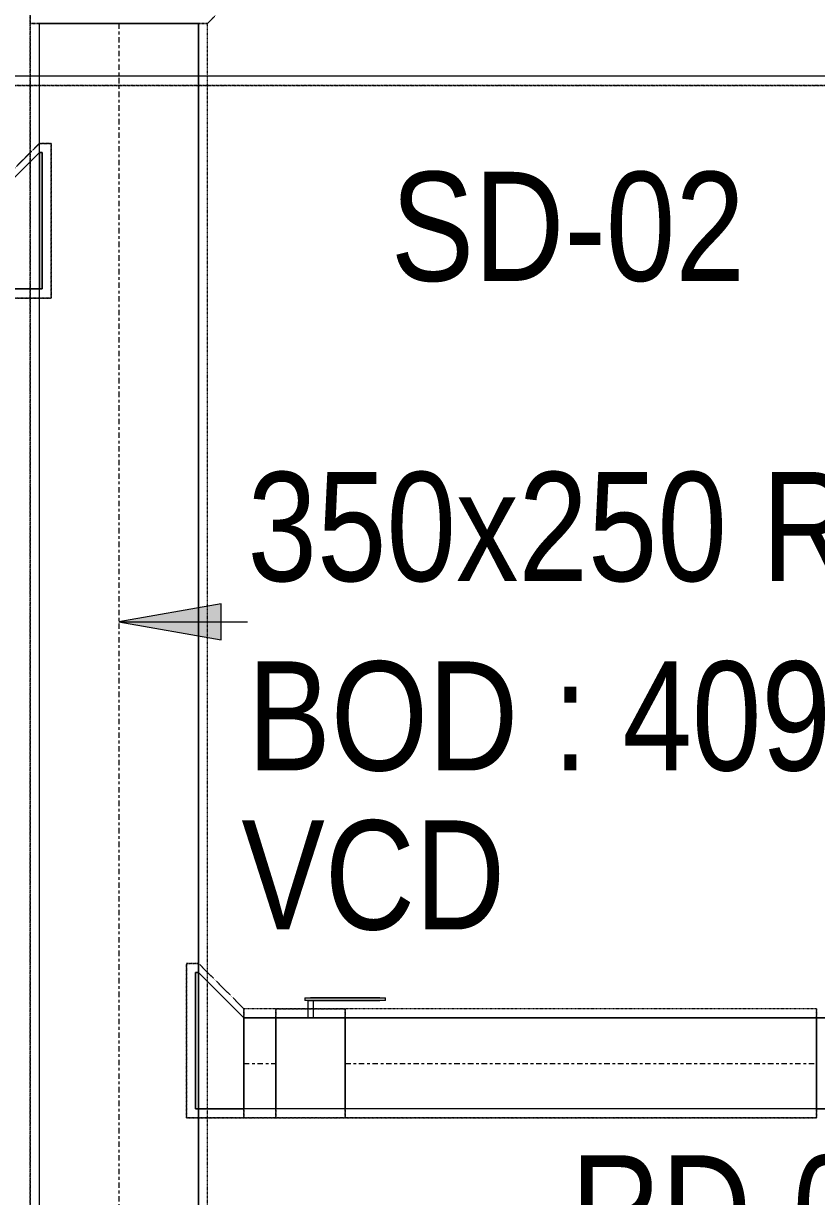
# Model space of a CAD drawing. Header units: inches. Extents: x -83664 to 20107, y -47222 to 19398.
# Drawn here: x -5288 to -3543, y -32529 to -29948 of the extents above; entities that cross this region are included whole.
import ezdxf

# ---------------------------------------------------------------- set-up
doc = ezdxf.new("R2010")
doc.units = ezdxf.units.IN
doc.header["$MEASUREMENT"] = 0
doc.linetypes.add('Center', pattern=[29.999999, 12, -6, 6, -6])
doc.linetypes.add('Hidden 0_50', pattern=[1.0584, 0.5292, -0.5292])
for name, color, linetype, lineweight in [('G-ANNO-TEXT', 7, 'Continuous', 9), ('M-HVAC-DUCT-CNTR', 7, 'Center', 9), ('M-HVAC-DUCT-IDEN', 7, 'Continuous', 18)]:
    doc.layers.add(name, color=color, linetype=linetype, lineweight=lineweight)
doc.layers.add('M-HVAC-DUCT', color=7, linetype='Continuous', lineweight=9, true_color=0xffe97f)
doc.styles.add('Arial Narrow_21', font='ARIALN.TTF', dxfattribs={"height": 240})

# ---------------------------------------------------------------- blocks, each defined once
blk = doc.blocks.new('M_Rectangular Tap - Beveled - Standard-7332043-FIRST FLOOR AC CONDITIONING LAYOUT - PART A')
at = {"layer": 'M-HVAC-DUCT', "color": 6, "true_color": 0xff00ff}
for p, q in [((100, 100), (-6.096, 100)), ((-6.096, 100), (100, 100)), ((-6.096, 100), (-6.096, -200)), ((-6.096, -200), (-6.096, 100)), ((100, 100), (100, -100)), ((100, -100), (100, 100)), ((0, -200), (100, -100)), ((0, -200), (100, -100)), ((-6.096, -200), (0, -200)), ((0, -200), (-6.096, -200))]:
    blk.add_line(p, q, dxfattribs=at)
blk = doc.blocks.new('M_Rectangular to Round Transition - Angle - 45 Degree-V62-FIRST FLOOR AC CONDITIONING LAYOUT - PART A')
at = {"layer": 'M-HVAC-DUCT', "color": 6, "true_color": 0xff00ff}
for p, q in [((0, 100), (60.4, 100)), ((60.4, 100), (0, 100)), ((0, 100), (0, -100)), ((0, -100), (0, 100)), ((60.4, 0), (60.4, 100)), ((60.4, 0), (60.4, 100)), ((60.4, -100), (60.4, 0)), ((60.4, -100), (60.4, 0)), ((0, -100), (60.4, -100)), ((60.4, -100), (0, -100))]:
    blk.add_line(p, q, dxfattribs=at)
blk = doc.blocks.new('M_Rectangular Tap - Beveled - Standard-7332057-FIRST FLOOR AC CONDITIONING LAYOUT - PART A')
at = {"layer": 'M-HVAC-DUCT', "color": 6, "true_color": 0xff00ff}
for p, q in [((0, 200), (-6.096, 200)), ((-6.096, -100), (-6.096, 200)), ((-6.096, 200), (-6.096, -100)), ((-6.096, 200), (0, 200)), ((100, 100), (0, 200)), ((100, 100), (0, 200)), ((100, 100), (100, -100)), ((100, -100), (100, 100)), ((-6.096, -100), (100, -100)), ((100, -100), (-6.096, -100))]:
    blk.add_line(p, q, dxfattribs=at)
blk = doc.blocks.new('TEMW-ME-DMP-Volume Control Damper - Standard-V100-FIRST FLOOR AC CONDITIONING LAYOUT - PART A')
at = {"layer": 'M-HVAC-DUCT', "color": 6, "true_color": 0xff00ff}
for p, q in [((-165.1, 138.1), (-165.1, 144.4)), ((-152.4, 144.4), (-165.1, 144.4)), ((-165.1, 138.1), (-152.4, 138.1)), ((0, 144.4), (-152.4, 144.4)), ((-152.4, 144.4), (0, 144.4)), ((0, 138.1), (-152.4, 138.1)), ((-152.4, 138.1), (0, 138.1)), ((-6.3, 100), (-6.3, 138.1)), ((6.4, 138.1), (-6.3, 138.1)), ((6.4, 138.1), (-6.3, 138.1)), ((12.7, 144.4), (0, 144.4)), ((0, 138.1), (12.7, 138.1)), ((6.4, 138.1), (6.4, 100)), ((12.7, 144.4), (12.7, 138.1)), ((-76.2, 100), (-76.2, -100)), ((-76.2, -100), (-76.2, 100)), ((76.2, 100), (-76.2, 100)), ((-76.2, 100), (76.2, 100)), ((-76.2, 100), (76.2, 100)), ((-6.3, 100), (6.4, 100)), ((-6.3, 100), (6.4, 100)), ((76.2, 100), (76.2, -100)), ((76.2, -100), (76.2, 100)), ((-76.2, -100), (76.2, -100)), ((-76.2, -100), (76.2, -100)), ((-76.2, -100), (76.2, -100))]:
    blk.add_line(p, q, dxfattribs=at)
blk = doc.blocks.new('TEMW-SMBZ-HO-BM-HVAC-00002_rvt-1-FIRST FLOOR AC CONDITIONING LAYOUT - PART A')
at = {"layer": 'M-HVAC-DUCT', "color": 6, "linetype": 'Hidden 0_50', "true_color": 0xff00ff}
for p, q in [((146183.3, 68424), (146183.3, 68550.1)), ((146183.3, 68550.1), (146183.3, 68424)), ((146673.3, 68524), (146573.3, 68424)), ((146573.3, 68424), (146673.3, 68524)), ((146573.3, 68424), (146183.3, 68424)), ((146183.3, 68424), (146573.3, 68424)), ((146183.3, 68424), (146573.3, 68424)), ((146573.3, 68424), (146183.3, 68424)), ((146183.3, 68424), (146183.3, 65627)), ((146183.3, 65627), (146183.3, 68424)), ((146573.3, 65627), (146573.3, 68424)), ((146573.3, 65627), (146573.3, 68424)), ((146103.3, 68059.8), (146203.3, 68159.8)), ((146203.3, 68159.8), (146103.3, 68059.8)), ((146203.3, 68159.8), (146229.4, 68159.8)), ((146229.4, 68159.8), (146203.3, 68159.8)), ((146229.4, 68159.8), (146229.4, 67819.8)), ((146229.4, 67819.8), (146229.4, 68159.8)), ((146229.4, 67819.8), (146103.3, 67819.8)), ((146103.3, 67819.8), (146229.4, 67819.8)), ((146527.2, 66016), (146527.2, 66356)), ((146527.2, 66356), (146553.3, 66356)), ((146553.3, 66356), (146527.2, 66356)), ((146527.2, 66356), (146527.2, 66016)), ((146553.3, 66356), (146653.3, 66256)), ((146653.3, 66256), (146553.3, 66356)), ((146653.3, 66256), (146653.3, 66016)), ((146653.3, 66016), (146653.3, 66256)), ((146653.3, 66016), (146653.3, 66256)), ((146653.3, 66256), (146653.3, 66016)), ((146723.9, 66256), (146653.3, 66256)), ((146723.9, 66256), (146653.3, 66256)), ((146723.9, 66256), (146723.9, 66016)), ((146876.3, 66256), (146723.9, 66256)), ((146723.9, 66256), (146876.3, 66256)), ((146723.9, 66016), (146723.9, 66256)), ((146723.9, 66016), (146723.9, 66256)), ((146723.9, 66256), (146723.9, 66016)), ((146876.3, 66016), (146876.3, 66256)), ((146876.3, 66256), (146876.3, 66016)), ((147913.3, 66256), (146876.3, 66256)), ((147913.3, 66256), (146876.3, 66256)), ((146876.3, 66016), (146876.3, 66256)), ((146876.3, 66256), (146876.3, 66016)), ((147913.3, 66016), (147913.3, 66256)), ((147913.3, 66256), (147913.3, 66016)), ((147913.3, 66016), (147913.3, 66256)), ((147913.3, 66256), (147913.3, 66016)), ((146653.3, 66016), (146527.2, 66016)), ((146527.2, 66016), (146653.3, 66016)), ((146653.3, 66016), (146723.9, 66016)), ((146723.9, 66016), (146653.3, 66016)), ((146723.9, 66016), (146876.3, 66016)), ((146876.3, 66016), (146723.9, 66016)), ((146876.3, 66016), (147913.3, 66016)), ((147913.3, 66016), (146876.3, 66016))]:
    blk.add_line(p, q, dxfattribs=at)
at = {"layer": 'M-HVAC-DUCT', "color": 6, "true_color": 0xff00ff}
for p, q in [((146553.3, 68424), (146203.3, 68424)), ((146203.3, 68424), (146553.3, 68424)), ((146203.3, 65627), (146203.3, 68424)), ((146203.3, 65627), (146203.3, 68424)), ((146553.3, 68424), (146553.3, 65627)), ((146553.3, 65627), (146553.3, 68424)), ((146203.3, 68139.8), (146209.4, 68139.8)), ((146203.3, 68139.8), (146203.3, 67839.8)), ((146203.3, 68139.8), (146203.3, 67839.8)), ((146209.4, 68139.8), (146203.3, 68139.8)), ((146209.4, 68139.8), (146209.4, 67839.8)), ((146209.4, 67839.8), (146209.4, 68139.8)), ((146209.4, 67839.8), (146203.3, 67839.8)), ((146203.3, 67839.8), (146209.4, 67839.8)), ((146547.2, 66336), (146553.3, 66336)), ((146547.2, 66036), (146547.2, 66336)), ((146547.2, 66336), (146547.2, 66036)), ((146553.3, 66336), (146547.2, 66336)), ((146553.3, 66036), (146553.3, 66336)), ((146553.3, 66336), (146553.3, 66036)), ((146653.3, 66236), (146653.3, 66036)), ((146653.3, 66036), (146653.3, 66236)), ((146653.3, 66236), (146723.9, 66236)), ((146723.9, 66236), (146653.3, 66236)), ((146723.9, 66236), (146723.9, 66036)), ((146723.9, 66036), (146723.9, 66236)), ((146876.3, 66236), (146876.3, 66036)), ((146876.3, 66036), (146876.3, 66236)), ((146876.3, 66236), (147913.3, 66236)), ((147913.3, 66236), (146876.3, 66236)), ((147913.3, 66236), (147913.3, 66036)), ((147913.3, 66036), (147913.3, 66236)), ((146553.3, 66036), (146547.2, 66036)), ((146547.2, 66036), (146553.3, 66036)), ((146723.9, 66036), (146653.3, 66036)), ((146723.9, 66036), (146653.3, 66036)), ((147913.3, 66036), (146876.3, 66036)), ((147913.3, 66036), (146876.3, 66036))]:
    blk.add_line(p, q, dxfattribs=at)
at = {"layer": 'M-HVAC-DUCT', "color": 30, "true_color": 0xff7f00}
blk.add_line((150082.7, 68307.7), (141124, 68307.7), dxfattribs=at)
blk.add_line((150082.7, 68307.7), (141124, 68307.7), dxfattribs=at)
at = {"layer": 'M-HVAC-DUCT', "color": 30, "linetype": 'Hidden 0_50', "true_color": 0xff7f00}
for p, q in [((141124, 68287.7), (150082.7, 68287.7)), ((150082.7, 68287.7), (141124, 68287.7))]:
    blk.add_line(p, q, dxfattribs=at)
at = {"layer": 'M-HVAC-DUCT-CNTR', "color": 6, "true_color": 0xff00ff}
for p, q in [((146378.3, 68424), (146378.3, 65627)), ((146653.3, 66136), (146723.9, 66136)), ((146876.3, 66136), (147913.3, 66136))]:
    blk.add_line(p, q, dxfattribs=at)
at = {"layer": 'M-HVAC-DUCT', "color": 6, "linetype": 'Hidden 0_50', "lineweight": 9, "true_color": 0xff00ff, "extrusion": (0, 0, -1)}
for name, p in [('M_Rectangular Tap - Beveled - Standard-7332057-FIRST FLOOR AC CONDITIONING LAYOUT - PART A', (-146203.3, 67939.8)), ('TEMW-ME-DMP-Volume Control Damper - Standard-V100-FIRST FLOOR AC CONDITIONING LAYOUT - PART A', (-146800.1, 66136))]:
    blk.add_blockref(name, p, dxfattribs=at)
at = {"layer": 'M-HVAC-DUCT', "color": 6, "linetype": 'Hidden 0_50', "lineweight": 9, "true_color": 0xff00ff, "extrusion": (0, 0, -1), "rotation": 180}
blk.add_blockref('M_Rectangular Tap - Beveled - Standard-7332043-FIRST FLOOR AC CONDITIONING LAYOUT - PART A', (-146553.3, 66136), dxfattribs=at)
at = {"layer": 'M-HVAC-DUCT', "color": 6, "linetype": 'Hidden 0_50', "lineweight": 9, "true_color": 0xff00ff}
blk.add_blockref('M_Rectangular to Round Transition - Angle - 45 Degree-V62-FIRST FLOOR AC CONDITIONING LAYOUT - PART A', (147913.3, 66136), dxfattribs=at)
blk = doc.blocks.new('TEMW-SMBZ-HO-BM-HVAC-00002_rvt-2-FIRST FLOOR AC CONDITIONING LAYOUT - PART A')
at = {"layer": 'M-HVAC-DUCT', "color": 6, "linetype": 'Hidden 0_50', "true_color": 0xff00ff}
for p, q in [((146183.3, 68424), (146183.3, 68550.1)), ((146183.3, 68550.1), (146183.3, 68424)), ((146673.3, 68524), (146573.3, 68424)), ((146573.3, 68424), (146673.3, 68524)), ((146573.3, 68424), (146183.3, 68424)), ((146183.3, 68424), (146573.3, 68424)), ((146183.3, 68424), (146573.3, 68424)), ((146573.3, 68424), (146183.3, 68424)), ((146183.3, 68424), (146183.3, 65627)), ((146183.3, 65627), (146183.3, 68424)), ((146573.3, 65627), (146573.3, 68424)), ((146573.3, 65627), (146573.3, 68424)), ((146103.3, 68059.8), (146203.3, 68159.8)), ((146203.3, 68159.8), (146103.3, 68059.8)), ((146203.3, 68159.8), (146229.4, 68159.8)), ((146229.4, 68159.8), (146203.3, 68159.8)), ((146229.4, 68159.8), (146229.4, 67819.8)), ((146229.4, 67819.8), (146229.4, 68159.8)), ((146229.4, 67819.8), (146103.3, 67819.8)), ((146103.3, 67819.8), (146229.4, 67819.8)), ((146527.2, 66016), (146527.2, 66356)), ((146527.2, 66356), (146553.3, 66356)), ((146553.3, 66356), (146527.2, 66356)), ((146527.2, 66356), (146527.2, 66016)), ((146553.3, 66356), (146653.3, 66256)), ((146653.3, 66256), (146553.3, 66356)), ((146653.3, 66256), (146653.3, 66016)), ((146653.3, 66016), (146653.3, 66256)), ((146653.3, 66016), (146653.3, 66256)), ((146653.3, 66256), (146653.3, 66016)), ((146723.9, 66256), (146653.3, 66256)), ((146723.9, 66256), (146653.3, 66256)), ((146723.9, 66256), (146723.9, 66016)), ((146876.3, 66256), (146723.9, 66256)), ((146723.9, 66256), (146876.3, 66256)), ((146723.9, 66016), (146723.9, 66256)), ((146723.9, 66016), (146723.9, 66256)), ((146723.9, 66256), (146723.9, 66016)), ((146876.3, 66016), (146876.3, 66256)), ((146876.3, 66256), (146876.3, 66016)), ((147913.3, 66256), (146876.3, 66256)), ((147913.3, 66256), (146876.3, 66256)), ((146876.3, 66016), (146876.3, 66256)), ((146876.3, 66256), (146876.3, 66016)), ((147913.3, 66016), (147913.3, 66256)), ((147913.3, 66256), (147913.3, 66016)), ((147913.3, 66016), (147913.3, 66256)), ((147913.3, 66256), (147913.3, 66016)), ((146653.3, 66016), (146527.2, 66016)), ((146527.2, 66016), (146653.3, 66016)), ((146653.3, 66016), (146723.9, 66016)), ((146723.9, 66016), (146653.3, 66016)), ((146723.9, 66016), (146876.3, 66016)), ((146876.3, 66016), (146723.9, 66016)), ((146876.3, 66016), (147913.3, 66016)), ((147913.3, 66016), (146876.3, 66016))]:
    blk.add_line(p, q, dxfattribs=at)
at = {"layer": 'M-HVAC-DUCT', "color": 6, "true_color": 0xff00ff}
for p, q in [((146553.3, 68424), (146203.3, 68424)), ((146203.3, 68424), (146553.3, 68424)), ((146203.3, 65627), (146203.3, 68424)), ((146203.3, 65627), (146203.3, 68424)), ((146553.3, 68424), (146553.3, 65627)), ((146553.3, 65627), (146553.3, 68424)), ((146203.3, 68139.8), (146209.4, 68139.8)), ((146203.3, 68139.8), (146203.3, 67839.8)), ((146203.3, 68139.8), (146203.3, 67839.8)), ((146209.4, 68139.8), (146203.3, 68139.8)), ((146209.4, 68139.8), (146209.4, 67839.8)), ((146209.4, 67839.8), (146209.4, 68139.8)), ((146209.4, 67839.8), (146203.3, 67839.8)), ((146203.3, 67839.8), (146209.4, 67839.8)), ((146547.2, 66336), (146553.3, 66336)), ((146547.2, 66036), (146547.2, 66336)), ((146547.2, 66336), (146547.2, 66036)), ((146553.3, 66336), (146547.2, 66336)), ((146553.3, 66036), (146553.3, 66336)), ((146553.3, 66336), (146553.3, 66036)), ((146653.3, 66236), (146653.3, 66036)), ((146653.3, 66036), (146653.3, 66236)), ((146653.3, 66236), (146723.9, 66236)), ((146723.9, 66236), (146653.3, 66236)), ((146723.9, 66236), (146723.9, 66036)), ((146723.9, 66036), (146723.9, 66236)), ((146876.3, 66236), (146876.3, 66036)), ((146876.3, 66036), (146876.3, 66236)), ((146876.3, 66236), (147913.3, 66236)), ((147913.3, 66236), (146876.3, 66236)), ((147913.3, 66236), (147913.3, 66036)), ((147913.3, 66036), (147913.3, 66236)), ((146553.3, 66036), (146547.2, 66036)), ((146547.2, 66036), (146553.3, 66036)), ((146723.9, 66036), (146653.3, 66036)), ((146723.9, 66036), (146653.3, 66036)), ((147913.3, 66036), (146876.3, 66036)), ((147913.3, 66036), (146876.3, 66036))]:
    blk.add_line(p, q, dxfattribs=at)
at = {"layer": 'M-HVAC-DUCT', "color": 30, "true_color": 0xff7f00}
blk.add_line((150082.7, 68307.7), (141124, 68307.7), dxfattribs=at)
blk.add_line((150082.7, 68307.7), (141124, 68307.7), dxfattribs=at)
at = {"layer": 'M-HVAC-DUCT', "color": 30, "linetype": 'Hidden 0_50', "true_color": 0xff7f00}
for p, q in [((141124, 68287.7), (150082.7, 68287.7)), ((150082.7, 68287.7), (141124, 68287.7))]:
    blk.add_line(p, q, dxfattribs=at)
at = {"layer": 'M-HVAC-DUCT-CNTR', "color": 6, "true_color": 0xff00ff}
for p, q in [((146378.3, 68424), (146378.3, 65627)), ((146653.3, 66136), (146723.9, 66136)), ((146876.3, 66136), (147913.3, 66136))]:
    blk.add_line(p, q, dxfattribs=at)
at = {"layer": 'M-HVAC-DUCT', "color": 6, "linetype": 'Hidden 0_50', "lineweight": 9, "true_color": 0xff00ff, "extrusion": (0, 0, -1)}
for name, p in [('M_Rectangular Tap - Beveled - Standard-7332057-FIRST FLOOR AC CONDITIONING LAYOUT - PART A', (-146203.3, 67939.8)), ('TEMW-ME-DMP-Volume Control Damper - Standard-V100-FIRST FLOOR AC CONDITIONING LAYOUT - PART A', (-146800.1, 66136))]:
    blk.add_blockref(name, p, dxfattribs=at)
at = {"layer": 'M-HVAC-DUCT', "color": 6, "linetype": 'Hidden 0_50', "lineweight": 9, "true_color": 0xff00ff, "extrusion": (0, 0, -1), "rotation": 180}
blk.add_blockref('M_Rectangular Tap - Beveled - Standard-7332043-FIRST FLOOR AC CONDITIONING LAYOUT - PART A', (-146553.3, 66136), dxfattribs=at)
at = {"layer": 'M-HVAC-DUCT', "color": 6, "linetype": 'Hidden 0_50', "lineweight": 9, "true_color": 0xff00ff}
blk.add_blockref('M_Rectangular to Round Transition - Angle - 45 Degree-V62-FIRST FLOOR AC CONDITIONING LAYOUT - PART A', (147913.3, 66136), dxfattribs=at)

msp = doc.modelspace()

# ---------------------------------------------------------------- hatches: boundary and pattern name
at = {"layer": 'M-HVAC-DUCT-IDEN', "lineweight": 9}
msp.add_hatch(color=256, dxfattribs=at).paths.add_polyline_path([(-5078.4, -31264.7), (-4853.4, -31304.4), (-4853.4, -31225)])

# ---------------------------------------------------------------- linework, layer by layer
for p, q in [((-4853.4, -31225), (-5078.4, -31264.7)), ((-4853.4, -31304.4), (-4853.4, -31225)), ((-5078.4, -31264.7), (-4853.4, -31304.4)), ((-5078.4, -31264.7), (-4795.4, -31264.7))]:
    msp.add_line(p, q, dxfattribs=at)

# ---------------------------------------------------------------- block references
at = {"lineweight": 5}
for name in ['TEMW-SMBZ-HO-BM-HVAC-00002_rvt-1-FIRST FLOOR AC CONDITIONING LAYOUT - PART A', 'TEMW-SMBZ-HO-BM-HVAC-00002_rvt-2-FIRST FLOOR AC CONDITIONING LAYOUT - PART A']:
    msp.add_blockref(name, (-151456.7, -98372.2), dxfattribs=at)

# ---------------------------------------------------------------- texts
at = {"layer": 'G-ANNO-TEXT', "char_height": 240, "attachment_point": 1, "style": 'Arial Narrow_21'}
for s, insert, width in [('SD-02', (-4480.1, -30274.6), 986.076), ('VCD', (-4808.7, -31701.6), 733.544), ('RD-02', (-4083.9, -32438.5), 1010.126)]:
    msp.add_mtext(s, dxfattribs=dict(at, insert=insert, width=width))
at = {"layer": 'M-HVAC-DUCT-IDEN', "lineweight": 9, "char_height": 240, "attachment_point": 1, "style": 'Arial Narrow_21'}
for s, insert, width in [('350x250 RAD', (-4795.4, -30935.1), 2152.531), ('BOD : 4090', (-4795.4, -31351.8), 1803.797)]:
    msp.add_mtext(s, dxfattribs=dict(at, insert=insert, width=width))

doc.saveas('drawing.dxf')
